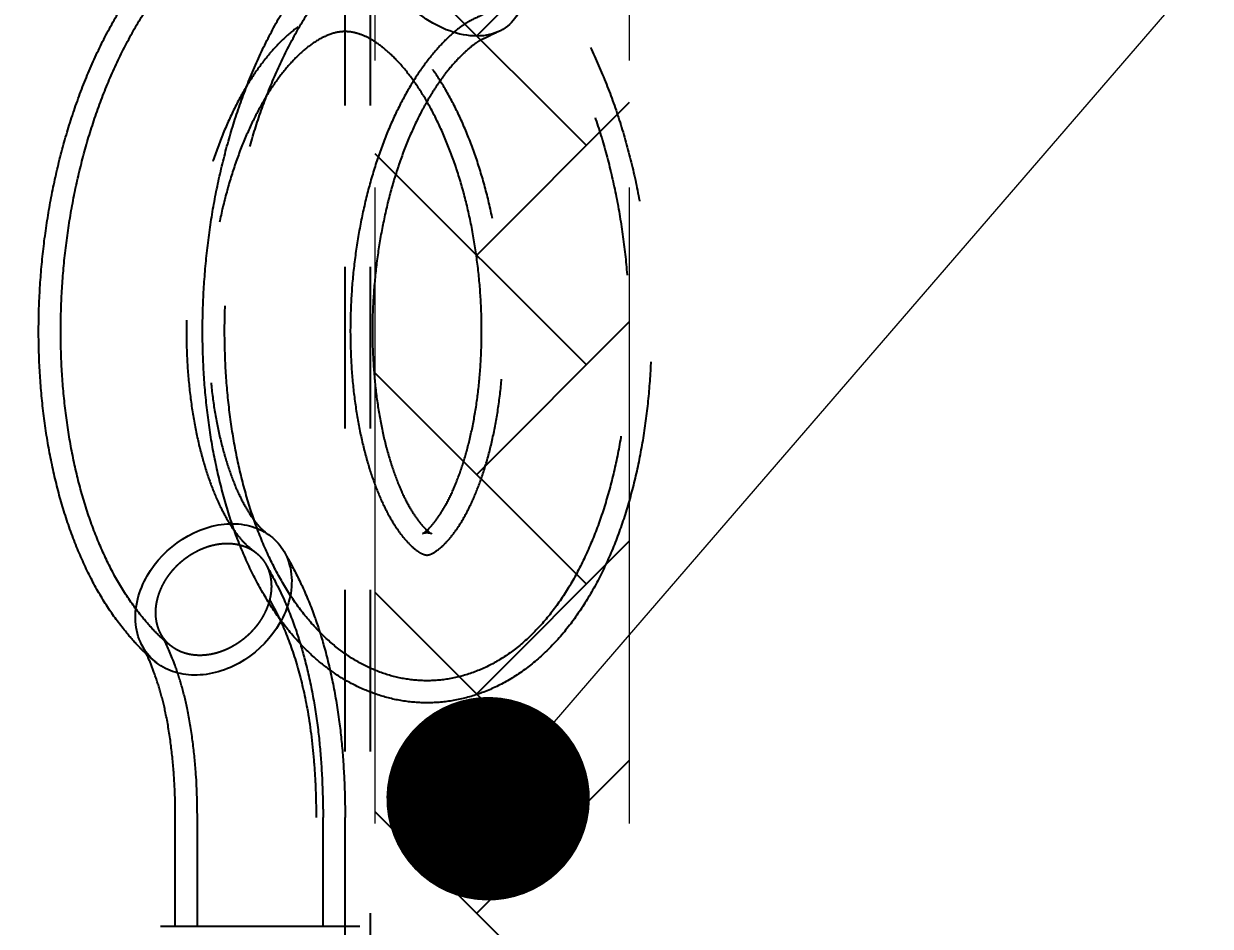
# Model space of a CAD drawing. Header units: millimetres. Extents: x -46397 to 283259, y -8690 to 23983.
# Drawn here: x -20294.7 to -20061.3, y 4754.2 to 4931.6 of the extents above; entities that cross this region are included whole.
import ezdxf
from ezdxf import colors
from ezdxf.entities.mleader import LeaderData, LeaderLine
from ezdxf.enums import TextEntityAlignment as Align
from ezdxf.math import Vec2, Vec3

# ---------------------------------------------------------------- set-up
doc = ezdxf.new("R2010")
doc.units = ezdxf.units.MM
doc.linetypes.add('CENTER', pattern=[2, 1.25, -0.25, 0.25, -0.25])
doc.linetypes.add('PHANTOM', pattern=[63.5, 31.75, -6.35, 6.35, -6.35, 6.35, -6.35])
doc.layers.add('DUONGTAM', color=1, linetype='CENTER', lineweight=0)
doc.styles.add('GHI CHÚ 2', font='arial.ttf', dxfattribs={"width": 0.8, "height": 1})
doc.styles.add('Tahoma', font='tahoma.ttf')
doc.styles.add('Text_nameplate', font='arial.ttf', dxfattribs={"width": 0.9, "height": 2.5})

# ---------------------------------------------------------------- blocks, each defined once
blk = doc.blocks.new('BO-1')
at = {"color": 251, "linetype": 'PHANTOM', "ltscale": 5, "extrusion": (6.89019e-16, 1, 0)}
for p, q in [((600, 3233.61), (600, 1733.61)), ((605, 3233.61), (605, 1733.61)), ((566.66, 2913.51), (566.66, 2934.86)), ((571, 2913.51), (571, 2934.86)), ((595.72, 2913.51), (595.72, 2934.86)), ((600.06, 2913.51), (600.06, 2934.86)), ((563.76, 2913.51), (602.96, 2913.51))]:
    blk.add_line(p, q, dxfattribs=at)
at = {"color": 251, "linetype": 'PHANTOM', "ltscale": 5, "extrusion": (0, 0, -1)}
for centre, major_axis, ratio, start_param, end_param in [((620.5, 3103.16), (-12.13, 12.16), 0.678274, -4.076649, -1.118468), ((574.19, 2977.75), (-12.67, -11.08), 0.783692, 0.846775, 3.298495), ((574.19, 2977.75), (-12.67, -11.08), 0.783692, 3.298495, 3.988368), ((574.19, 2977.75), (-12.67, -11.08), 0.783692, 0.156902, 0.846775), ((574.19, 2977.75), (-12.67, -11.08), 0.783692, -2.294817, 0.156902), ((583.36, 2934.86), (-12.36, 0), 0, -0.00034, -0.000042)]:
    blk.add_ellipse(centre, major_axis=major_axis, ratio=ratio, start_param=start_param, end_param=end_param, dxfattribs=at)
at = {"color": 251, "linetype": 'PHANTOM', "ltscale": 5}
for points, knots in [([(561.07, 2966.92), (560.49, 2967.46), (559.96, 2968), (558.52, 2969.5), (557.67, 2970.48), (555.61, 2972.99), (554.44, 2974.59), (552.18, 2978.05), (551.1, 2979.93), (549.08, 2983.87), (548.14, 2985.95), (546.35, 2990.37), (545.52, 2992.72), (544.04, 2997.49), (543.4, 2999.9), (542.27, 3004.83), (541.78, 3007.36), (540.96, 3012.51), (540.63, 3015.13), (540.13, 3020.43), (539.96, 3023.11), (539.78, 3028.49), (539.77, 3031.2), (539.9, 3036.63), (540.05, 3039.36), (540.5, 3044.8), (540.8, 3047.52), (541.57, 3052.93), (542.03, 3055.61), (543.11, 3060.93), (543.73, 3063.57), (545.12, 3068.77), (545.9, 3071.33), (547.6, 3076.35), (548.54, 3078.81), (550.56, 3083.62), (551.65, 3085.97), (553.98, 3090.51), (555.22, 3092.71), (557.86, 3096.94), (559.26, 3098.97), (562.2, 3102.83), (563.74, 3104.66), (566.96, 3108.1), (568.65, 3109.71), (572.12, 3112.65), (573.91, 3114), (577.59, 3116.41), (579.47, 3117.48), (583.28, 3119.31), (585.22, 3120.09), (589.11, 3121.34), (591.07, 3121.82), (594.99, 3122.49), (596.95, 3122.68), (600.86, 3122.79), (602.8, 3122.71), (606.65, 3122.27), (608.57, 3121.91), (612.35, 3120.94), (614.21, 3120.32), (617.89, 3118.83), (619.71, 3117.95), (623.27, 3115.94), (625.02, 3114.81), (628.44, 3112.29), (630.11, 3110.89), (633.37, 3107.86), (634.95, 3106.22), (638, 3102.71), (639.48, 3100.83), (642.29, 3096.86), (643.63, 3094.77), (646.17, 3090.42), (647.37, 3088.15), (649.61, 3083.48), (650.65, 3081.06), (652.58, 3076.12), (653.46, 3073.59), (655.07, 3068.44), (655.8, 3065.82), (657.08, 3060.52), (657.64, 3057.84), (658.61, 3052.45), (659.01, 3049.73), (659.65, 3044.29), (659.89, 3041.56), (660.22, 3036.12), (660.3, 3033.4), (660.31, 3028), (660.24, 3025.31), (659.93, 3020), (659.7, 3017.37), (659.09, 3012.19), (658.7, 3009.63), (657.78, 3004.62), (657.24, 3002.16), (656.01, 2997.36), (655.32, 2995.01), (653.77, 2990.46), (652.92, 2988.24), (651.05, 2983.97), (650.04, 2981.91), (647.84, 2977.96), (646.65, 2976.07), (644.12, 2972.52), (642.77, 2970.85), (639.92, 2967.78), (638.42, 2966.37), (635.31, 2963.86), (633.7, 2962.75), (630.42, 2960.86), (628.75, 2960.07), (625.38, 2958.81), (623.68, 2958.32), (620.29, 2957.67), (618.6, 2957.48), (615.24, 2957.4), (613.57, 2957.5), (610.27, 2957.96), (608.65, 2958.33), (605.47, 2959.31), (603.92, 2959.93), (600.87, 2961.41), (599.38, 2962.28), (597.67, 2963.45), (597.38, 2963.65), (597.09, 2963.86)], [3.026554, 3.026554, 3.026554, 3.026554, 5.97004, 5.97004, 11.208817, 11.208817, 18.99006, 18.99006, 27.095762, 27.095762, 35.423639, 35.423639, 44.167004, 44.167004, 52.55857, 52.55857, 60.911414, 60.911414, 69.257617, 69.257617, 77.523115, 77.523115, 85.737747, 85.737747, 93.933678, 93.933678, 102.130295, 102.130295, 110.323079, 110.323079, 118.544776, 118.544776, 126.789489, 126.789489, 135.080396, 135.080396, 143.418763, 143.418763, 151.798022, 151.798022, 160.224174, 160.224174, 168.634067, 168.634067, 177.006402, 177.006402, 185.244277, 185.244277, 193.297273, 193.297273, 201.134412, 201.134412, 208.755547, 208.755547, 216.226218, 216.226218, 223.595004, 223.595004, 230.959349, 230.959349, 238.372905, 238.372905, 245.924584, 245.924584, 253.646434, 253.646434, 261.587648, 261.587648, 269.719263, 269.719263, 278.020936, 278.020936, 286.410962, 286.410962, 294.832076, 294.832076, 303.244979, 303.244979, 311.605733, 311.605733, 319.931288, 319.931288, 328.200027, 328.200027, 336.436437, 336.436437, 344.642871, 344.642871, 352.833217, 352.833217, 361.026592, 361.026592, 369.226652, 369.226652, 377.46473, 377.46473, 385.736438, 385.736438, 394.078976, 394.078976, 402.489273, 402.489273, 410.969922, 410.969922, 419.501092, 419.501092, 427.95683, 427.95683, 436.209831, 436.209831, 444.083246, 444.083246, 451.520359, 451.520359, 458.592326, 458.592326, 465.393375, 465.393375, 472.071283, 472.071283, 478.729111, 478.729111, 485.475233, 485.475233, 492.430625, 492.430625, 493.870853, 493.870853, 493.870853, 493.870853]), ([(565.94, 2968.5), (565.9, 2968.54), (565.85, 2968.57), (565.78, 2968.63), (565.74, 2968.66), (565.7, 2968.69), (565.7, 2968.69), (565.69, 2968.7), (565.69, 2968.7), (565.61, 2968.76), (565.46, 2968.88), (565.02, 2969.23), (564.72, 2969.49), (563.78, 2970.32), (563.19, 2970.9), (561.75, 2972.4), (560.93, 2973.34), (558.93, 2975.81), (557.78, 2977.4), (555.61, 2980.8), (554.59, 2982.6), (552.7, 2986.41), (551.81, 2988.41), (550.14, 2992.66), (549.36, 2994.92), (547.99, 2999.51), (547.39, 3001.84), (546.34, 3006.61), (545.89, 3009.06), (545.14, 3014.05), (544.84, 3016.6), (544.39, 3021.75), (544.25, 3024.36), (544.11, 3029.6), (544.12, 3032.24), (544.29, 3037.54), (544.46, 3040.19), (544.94, 3045.5), (545.26, 3048.15), (546.05, 3053.4), (546.52, 3056.02), (547.62, 3061.18), (548.25, 3063.74), (549.65, 3068.76), (550.43, 3071.23), (552.13, 3076.07), (553.06, 3078.43), (555.06, 3083.03), (556.14, 3085.27), (558.44, 3089.58), (559.65, 3091.66), (562.23, 3095.65), (563.6, 3097.55), (566.45, 3101.15), (567.95, 3102.85), (571.08, 3106.03), (572.71, 3107.51), (576.07, 3110.2), (577.8, 3111.41), (581.31, 3113.53), (583.09, 3114.45), (586.7, 3116), (588.55, 3116.64), (592.26, 3117.63), (594.13, 3117.98), (597.84, 3118.39), (599.69, 3118.45), (603.34, 3118.31), (605.16, 3118.1), (608.77, 3117.42), (610.56, 3116.94), (614.1, 3115.73), (615.84, 3114.99), (619.27, 3113.27), (620.95, 3112.27), (624.26, 3110.02), (625.88, 3108.77), (629.03, 3106.02), (630.57, 3104.52), (633.54, 3101.27), (634.98, 3099.53), (637.74, 3095.82), (639.07, 3093.85), (641.57, 3089.74), (642.76, 3087.59), (644.98, 3083.14), (646.02, 3080.85), (647.94, 3076.14), (648.82, 3073.71), (650.44, 3068.78), (651.18, 3066.25), (652.48, 3061.14), (653.06, 3058.55), (654.06, 3053.32), (654.48, 3050.68), (655.17, 3045.39), (655.43, 3042.73), (655.81, 3037.43), (655.92, 3034.77), (655.98, 3029.5), (655.94, 3026.88), (655.7, 3021.69), (655.5, 3019.12), (654.96, 3014.07), (654.61, 3011.57), (653.77, 3006.69), (653.27, 3004.3), (652.13, 2999.64), (651.49, 2997.36), (650.06, 2992.96), (649.27, 2990.82), (647.54, 2986.72), (646.6, 2984.75), (644.58, 2980.98), (643.49, 2979.19), (641.17, 2975.81), (639.92, 2974.23), (637.28, 2971.29), (635.88, 2969.93), (632.98, 2967.54), (631.48, 2966.49), (628.44, 2964.73), (626.89, 2963.99), (623.75, 2962.85), (622.15, 2962.42), (619, 2961.88), (617.44, 2961.76), (614.35, 2961.79), (612.8, 2961.95), (609.77, 2962.52), (608.28, 2962.94), (605.38, 2964.02), (603.98, 2964.68), (601.22, 2966.25), (599.86, 2967.17), (597.21, 2969.25), (595.92, 2970.43), (593.42, 2973.04), (592.21, 2974.47), (589.88, 2977.6), (588.77, 2979.3), (586.67, 2982.91), (585.69, 2984.83), (583.86, 2988.85), (583.01, 2990.96), (581.47, 2995.33), (580.77, 2997.6), (579.53, 3002.25), (578.99, 3004.64), (578.05, 3009.52), (577.66, 3012.02), (577.03, 3017.08), (576.79, 3019.65), (576.46, 3024.84), (576.38, 3027.46), (576.36, 3032.73), (576.43, 3035.39), (576.73, 3040.69), (576.95, 3043.35), (577.56, 3048.64), (577.94, 3051.28), (578.85, 3056.51), (579.38, 3059.11), (580.6, 3064.23), (581.29, 3066.76), (582.81, 3071.72), (583.65, 3074.15), (585.47, 3078.91), (586.47, 3081.24), (588.59, 3085.74), (589.72, 3087.92), (592.11, 3092.09), (593.38, 3094.09), (596.07, 3097.95), (597.51, 3099.81), (600.5, 3103.28), (602.05, 3104.89), (605.18, 3107.82), (606.76, 3109.18), (609.19, 3110.98), (609.92, 3111.49), (611.11, 3112.23), (611.53, 3112.48), (612.07, 3112.77), (612.18, 3112.82), (612.33, 3112.9), (612.37, 3112.92), (612.42, 3112.94), (612.43, 3112.95), (612.53, 3113), (612.63, 3113.05), (612.85, 3113.16), (612.97, 3113.22), (613.09, 3113.28)], [0, 0, 0, 0, 0.3125, 0.3125, 0.546875, 0.546875, 0.59082, 0.59082, 0.606445, 0.606445, 1.106748, 1.106748, 2.609464, 2.609464, 5.941601, 5.941601, 11.185068, 11.185068, 19.17031, 19.17031, 27.118076, 27.118076, 35.241565, 35.241565, 43.66121, 43.66121, 51.777041, 51.777041, 59.869912, 59.869912, 67.972822, 67.972822, 76.005604, 76.005604, 84.004859, 84.004859, 91.9897, 91.9897, 99.979145, 99.979145, 107.964387, 107.964387, 115.973595, 115.973595, 124.004071, 124.004071, 132.06294, 132.06294, 140.164145, 140.164145, 148.284465, 148.284465, 156.443519, 156.443519, 164.593584, 164.593584, 172.762203, 172.762203, 180.780032, 180.780032, 188.585824, 188.585824, 196.220952, 196.220952, 203.701257, 203.701257, 211.029441, 211.029441, 218.2958, 218.2958, 225.583262, 225.583262, 232.976585, 232.976585, 240.539589, 240.539589, 248.257227, 248.257227, 256.130571, 256.130571, 264.19588, 264.19588, 272.367327, 272.367327, 280.564143, 280.564143, 288.703592, 288.703592, 296.813726, 296.813726, 304.899353, 304.899353, 312.94111, 312.94111, 320.965152, 320.965152, 328.959259, 328.959259, 336.945676, 336.945676, 344.928298, 344.928298, 352.915728, 352.915728, 360.930186, 360.930186, 368.965985, 368.965985, 377.057801, 377.057801, 385.188918, 385.188918, 393.379726, 393.379726, 401.615623, 401.615623, 409.836992, 409.836992, 418.008976, 418.008976, 425.82024, 425.82024, 433.21826, 433.21826, 440.276279, 440.276279, 447.036217, 447.036217, 453.688622, 453.688622, 460.296234, 460.296234, 467.054018, 467.054018, 474.069371, 474.069371, 481.437689, 481.437689, 489.174412, 489.174412, 497.276163, 497.276163, 505.461803, 505.461803, 513.706347, 513.706347, 521.917082, 521.917082, 530.071722, 530.071722, 538.184754, 538.184754, 546.235363, 546.235363, 554.262922, 554.262922, 562.259985, 562.259985, 570.24622, 570.24622, 578.240805, 578.240805, 586.240602, 586.240602, 594.262102, 594.262102, 602.305203, 602.305203, 610.414519, 610.414519, 618.514497, 618.514497, 626.590192, 626.590192, 634.856782, 634.856782, 643.021382, 643.021382, 650.930149, 650.930149, 654.197519, 654.197519, 655.838965, 655.838965, 656.240971, 656.240971, 656.386726, 656.386726, 656.418571, 656.418571, 656.918571, 656.918571, 657.542595, 657.542595, 657.542595, 657.542595]), ([(597.09, 2963.86), (595.93, 2964.7), (594.81, 2965.61), (592.34, 2967.85), (591.01, 2969.22), (588.44, 2972.22), (587.21, 2973.85), (584.86, 2977.36), (583.74, 2979.24), (581.63, 2983.22), (580.65, 2985.33), (578.84, 2989.7), (578.01, 2991.98), (576.52, 2996.67), (575.85, 2999.09), (574.68, 3004.03), (574.17, 3006.56), (573.32, 3011.69), (572.97, 3014.3), (572.44, 3019.57), (572.25, 3022.24), (572.03, 3027.62), (572, 3030.33), (572.1, 3035.76), (572.23, 3038.49), (572.65, 3043.93), (572.93, 3046.66), (573.66, 3052.07), (574.11, 3054.77), (575.16, 3060.11), (575.76, 3062.75), (577.12, 3067.96), (577.88, 3070.54), (579.55, 3075.58), (580.47, 3078.06), (582.45, 3082.91), (583.53, 3085.28), (585.83, 3089.86), (587.05, 3092.07), (589.64, 3096.31), (591.01, 3098.35), (593.94, 3102.3), (595.5, 3104.2), (598.69, 3107.67), (600.3, 3109.24), (603.63, 3112.21), (605.36, 3113.63), (608.28, 3115.61), (609.7, 3116.44), (610.49, 3116.83)], [493.870853, 493.870853, 493.870853, 493.870853, 499.675485, 499.675485, 507.305979, 507.305979, 515.316269, 515.316269, 523.64018, 523.64018, 532.131259, 532.131259, 540.639518, 540.639518, 549.122595, 549.122595, 557.511014, 557.511014, 565.840362, 565.840362, 574.10778, 574.10778, 582.330704, 582.330704, 590.540925, 590.540925, 598.73121, 598.73121, 606.938364, 606.938364, 615.156645, 615.156645, 623.402359, 623.402359, 631.698527, 631.698527, 640.062118, 640.062118, 648.415898, 648.415898, 656.786385, 656.786385, 665.353198, 665.353198, 673.545079, 673.545079, 681.794757, 681.794757, 685.859203, 685.859203, 685.859203, 685.859203]), ([(627.86, 3093.03), (626.72, 3092.47), (625.68, 3092), (624.37, 3091.32), (623.92, 3091.06), (622.85, 3090.34), (622.22, 3089.86), (620.85, 3088.69), (620.09, 3087.98), (618.42, 3086.26), (617.5, 3085.22), (615.62, 3082.83), (614.67, 3081.48), (612.84, 3078.61), (611.97, 3077.1), (610.28, 3073.86), (609.46, 3072.13), (607.93, 3068.53), (607.21, 3066.64), (605.88, 3062.75), (605.27, 3060.74), (604.17, 3056.61), (603.67, 3054.48), (602.8, 3050.16), (602.43, 3047.96), (601.82, 3043.54), (601.58, 3041.3), (601.24, 3036.83), (601.14, 3034.6), (601.06, 3030.16), (601.09, 3027.95), (601.28, 3023.62), (601.44, 3021.49), (601.87, 3017.34), (602.16, 3015.32), (602.83, 3011.41), (603.22, 3009.53), (604.1, 3005.95), (604.58, 3004.24), (605.63, 3001.05), (606.19, 2999.55), (607.36, 2996.79), (607.97, 2995.53), (609.21, 2993.26), (609.83, 2992.25), (611.05, 2990.5), (611.66, 2989.75), (612.77, 2988.53), (613.28, 2988.06), (614.18, 2987.32), (614.57, 2987.07), (615.27, 2986.69), (615.55, 2986.59), (615.89, 2986.49), (615.98, 2986.48), (616.28, 2986.47), (616.44, 2986.48), (617.14, 2986.73), (617.82, 2987.07), (619.15, 2988.16), (619.71, 2988.69), (620.88, 2990.01), (621.48, 2990.78), (622.68, 2992.55), (623.28, 2993.54), (624.47, 2995.77), (625.06, 2997.01), (626.2, 2999.71), (626.74, 3001.18), (627.76, 3004.31), (628.24, 3005.98), (629.1, 3009.49), (629.49, 3011.34), (630.15, 3015.18), (630.43, 3017.18), (630.88, 3021.27), (631.04, 3023.38), (631.23, 3027.68), (631.27, 3029.87), (631.2, 3034.29), (631.11, 3036.52), (630.77, 3040.99), (630.54, 3043.23), (629.94, 3047.67), (629.57, 3049.88), (628.71, 3054.22), (628.21, 3056.37), (627.1, 3060.54), (626.48, 3062.58), (625.14, 3066.52), (624.41, 3068.42), (622.87, 3072.06), (622.05, 3073.8), (620.34, 3077.07), (619.44, 3078.61), (617.6, 3081.48), (616.66, 3082.8), (614.76, 3085.19), (613.8, 3086.27), (611.89, 3088.19), (610.94, 3089.04), (609.04, 3090.52), (608.09, 3091.15), (606.2, 3092.21), (605.27, 3092.62), (603.52, 3093.24), (602.69, 3093.44), (600.9, 3093.7), (599.91, 3093.73), (597.93, 3093.56), (596.9, 3093.34), (594.76, 3092.61), (593.65, 3092.1), (591.53, 3090.84), (590.52, 3090.13), (588.5, 3088.47), (587.49, 3087.52), (585.52, 3085.41), (584.56, 3084.25), (582.68, 3081.75), (581.77, 3080.39), (579.99, 3077.48), (579.12, 3075.91), (577.47, 3072.59), (576.69, 3070.84), (575.21, 3067.19), (574.51, 3065.28), (573.23, 3061.34), (572.64, 3059.3), (571.59, 3055.13), (571.12, 3052.99), (570.32, 3048.66), (569.97, 3046.45), (569.42, 3042.02), (569.22, 3039.78), (568.93, 3035.32), (568.86, 3033.09), (568.84, 3028.68), (568.9, 3026.49), (569.14, 3022.19), (569.33, 3020.08), (569.82, 3015.98), (570.13, 3013.98), (570.85, 3010.15), (571.26, 3008.31), (572.18, 3004.82), (572.68, 3003.16), (573.77, 3000.02), (574.35, 2998.55), (575.54, 2995.91), (576.14, 2994.74), (577.38, 2992.6), (578.01, 2991.62), (579.25, 2989.93), (579.82, 2989.27), (580.7, 2988.39), (581.1, 2988.05), (581.91, 2987.41), (582.17, 2987.21), (582.45, 2986.99)], [0, 0, 0, 0, 5.433036, 5.433036, 9.362363, 9.362363, 13.759776, 13.759776, 18.746189, 18.746189, 24.879433, 24.879433, 31.455201, 31.455201, 37.866504, 37.866504, 44.435571, 44.435571, 51.012815, 51.012815, 57.617158, 57.617158, 64.284361, 64.284361, 70.984232, 70.984232, 77.706748, 77.706748, 84.445227, 84.445227, 91.19362, 91.19362, 97.931361, 97.931361, 104.644967, 104.644967, 111.334995, 111.334995, 117.965025, 117.965025, 124.532651, 124.532651, 131.023961, 131.023961, 137.411945, 137.411945, 143.732873, 143.732873, 149.896236, 149.896236, 156.087946, 156.087946, 162.842417, 162.842417, 169.88283, 169.88283, 179.912942, 179.912942, 191.050645, 191.050645, 197.70528, 197.70528, 203.997855, 203.997855, 210.14464, 210.14464, 216.451716, 216.451716, 222.865099, 222.865099, 229.354593, 229.354593, 235.927623, 235.927623, 242.555234, 242.555234, 249.230815, 249.230815, 255.941907, 255.941907, 262.667786, 262.667786, 269.401398, 269.401398, 276.131894, 276.131894, 282.843029, 282.843029, 289.530202, 289.530202, 296.183472, 296.183472, 302.788643, 302.788643, 309.351629, 309.351629, 315.860875, 315.860875, 322.252038, 322.252038, 328.667362, 328.667362, 335.206701, 335.206701, 342.063949, 342.063949, 348.905995, 348.905995, 356.918359, 356.918359, 365.603148, 365.603148, 373.613045, 373.613045, 380.588608, 380.588608, 387.338051, 387.338051, 393.788438, 393.788438, 400.160041, 400.160041, 406.64637, 406.64637, 413.162426, 413.162426, 419.730014, 419.730014, 426.348189, 426.348189, 433.001796, 433.001796, 439.694672, 439.694672, 446.412566, 446.412566, 453.144287, 453.144287, 459.879935, 459.879935, 466.608748, 466.608748, 473.323193, 473.323193, 479.977001, 479.977001, 486.593106, 486.593106, 493.231287, 493.231287, 499.592064, 499.592064, 505.990288, 505.990288, 512.446035, 512.446035, 517.634431, 517.634431, 519.779137, 519.779137, 519.779137, 519.779137]), ([(615.27, 2990.68), (615.27, 2990.68), (615.3, 2990.69), (615.5, 2990.8), (615.78, 2990.99), (616.49, 2991.63), (616.89, 2992.04), (617.78, 2993.11), (618.26, 2993.75), (619.26, 2995.29), (619.78, 2996.18), (620.82, 2998.19), (621.34, 2999.32), (622.35, 3001.81), (622.84, 3003.18), (623.76, 3006.1), (624.2, 3007.68), (624.98, 3011), (625.34, 3012.76), (625.95, 3016.43), (626.21, 3018.35), (626.6, 3022.29), (626.75, 3024.32), (626.91, 3028.47), (626.93, 3030.59), (626.84, 3034.86), (626.73, 3037.02), (626.38, 3041.33), (626.13, 3043.5), (625.52, 3047.78), (625.15, 3049.91), (624.29, 3054.08), (623.8, 3056.14), (622.7, 3060.12), (622.09, 3062.06), (620.78, 3065.78), (620.08, 3067.57), (618.59, 3070.96), (617.81, 3072.57), (616.19, 3075.57), (615.36, 3076.97), (613.66, 3079.53), (612.8, 3080.7), (611.09, 3082.79), (610.24, 3083.72), (608.58, 3085.34), (607.76, 3086.03), (606.2, 3087.19), (605.46, 3087.66), (604.05, 3088.41), (603.39, 3088.69), (602.11, 3089.11), (601.51, 3089.24), (600.24, 3089.38), (599.59, 3089.37), (598.07, 3089.15), (597.16, 3088.9), (595.29, 3088.04), (594.36, 3087.51), (592.56, 3086.21), (591.69, 3085.49), (589.96, 3083.83), (589.1, 3082.9), (587.39, 3080.83), (586.54, 3079.68), (584.87, 3077.18), (584.05, 3075.82), (582.46, 3072.92), (581.7, 3071.36), (580.23, 3068.08), (579.53, 3066.35), (578.23, 3062.73), (577.62, 3060.85), (576.52, 3056.97), (576.01, 3054.96), (575.13, 3050.86), (574.74, 3048.76), (574.09, 3044.53), (573.83, 3042.38), (573.44, 3038.08), (573.31, 3035.91), (573.18, 3031.62), (573.17, 3029.49), (573.3, 3025.29), (573.42, 3023.22), (573.79, 3019.19), (574.03, 3017.22), (574.63, 3013.43), (574.98, 3011.61), (575.77, 3008.17), (576.21, 3006.53), (577.16, 3003.45), (577.67, 3001.99), (578.73, 2999.37), (579.26, 2998.2), (580.32, 2996.15), (580.85, 2995.25), (581.92, 2993.6), (582.49, 2992.85), (583.23, 2992), (583.42, 2991.81), (583.97, 2991.32), (584.36, 2991), (585.03, 2990.48), (585.18, 2990.37), (585.34, 2990.25)], [177.162851, 177.162851, 177.162851, 177.162851, 180.551161, 180.551161, 187.597418, 187.597418, 193.560202, 193.560202, 199.35717, 199.35717, 205.198132, 205.198132, 211.131134, 211.131134, 217.208202, 217.208202, 223.385026, 223.385026, 229.679802, 229.679802, 236.052478, 236.052478, 242.486208, 242.486208, 248.967869, 248.967869, 255.467137, 255.467137, 261.973692, 261.973692, 268.474586, 268.474586, 274.946026, 274.946026, 281.376623, 281.376623, 287.761021, 287.761021, 294.070228, 294.070228, 300.309671, 300.309671, 306.477256, 306.477256, 312.569146, 312.569146, 318.666535, 318.666535, 324.821844, 324.821844, 331.224419, 331.224419, 338.294452, 338.294452, 346.782205, 346.782205, 356.728344, 356.728344, 364.592563, 364.592563, 371.122548, 371.122548, 377.280162, 377.280162, 383.373821, 383.373821, 389.473885, 389.473885, 395.627906, 395.627906, 401.868912, 401.868912, 408.166719, 408.166719, 414.539576, 414.539576, 420.969383, 420.969383, 427.435593, 427.435593, 433.935438, 433.935438, 440.445067, 440.445067, 446.946049, 446.946049, 453.442092, 453.442092, 459.884045, 459.884045, 466.236115, 466.236115, 472.615891, 472.615891, 478.790387, 478.790387, 484.697076, 484.697076, 491.078882, 491.078882, 496.053872, 496.053872, 500.452392, 500.452392, 501.651267, 501.651267, 501.651267, 501.651267]), ([(630.51, 3089.49), (630.51, 3089.49), (630.5, 3089.49), (630.5, 3089.49), (630.5, 3089.49), (630.49, 3089.48), (630.49, 3089.48), (630.46, 3089.47), (630.45, 3089.46), (630.38, 3089.43), (630.33, 3089.4), (630.13, 3089.3), (629.98, 3089.23), (629.38, 3088.94), (628.94, 3088.73), (627.73, 3088.15), (627.1, 3087.86), (626.37, 3087.46), (626.13, 3087.31), (625.43, 3086.84), (624.92, 3086.45), (623.84, 3085.53), (623.26, 3084.99), (621.88, 3083.61), (621.08, 3082.72), (619.4, 3080.64), (618.51, 3079.41), (617.14, 3077.29), (616.64, 3076.47), (616.14, 3075.61)], [0, 0, 0, 0, 0.002852, 0.002852, 0.011408, 0.011408, 0.037076, 0.037076, 0.114081, 0.114081, 0.345096, 0.345096, 1.038161, 1.038161, 3.119145, 3.119145, 7.29856, 7.29856, 10.370978, 10.370978, 14.455866, 14.455866, 18.650583, 18.650583, 24.334671, 24.334671, 30.686748, 30.686748, 34.412915, 34.412915, 34.412915, 34.412915]), ([(616.14, 3075.61), (615.84, 3075.07), (615.53, 3074.53), (614.44, 3072.47), (613.67, 3070.88), (612.21, 3067.53), (611.52, 3065.76), (610.24, 3062.1), (609.64, 3060.19), (608.56, 3056.27), (608.07, 3054.24), (607.21, 3050.11), (606.84, 3048), (606.22, 3043.74), (605.98, 3041.59), (605.62, 3037.28), (605.5, 3035.11), (605.4, 3030.82), (605.42, 3028.69), (605.58, 3024.5), (605.72, 3022.44), (606.12, 3018.44), (606.37, 3016.49), (607, 3012.74), (607.36, 3010.93), (608.17, 3007.52), (608.63, 3005.9), (609.59, 3002.89), (610.1, 3001.49), (611.16, 2998.95), (611.7, 2997.79), (612.78, 2995.76), (613.31, 2994.88), (614.33, 2993.38), (614.81, 2992.76), (615.58, 2991.88), (615.89, 2991.57), (616.16, 2991.33)], [34.412915, 34.412915, 34.412915, 34.412915, 36.732709, 36.732709, 42.946744, 42.946744, 49.228296, 49.228296, 55.537398, 55.537398, 61.933446, 61.933446, 68.385926, 68.385926, 74.867867, 74.867867, 81.375375, 81.375375, 87.898963, 87.898963, 94.408919, 94.408919, 100.893313, 100.893313, 107.343811, 107.343811, 113.716826, 113.716826, 120.011167, 120.011167, 126.194429, 126.194429, 132.228822, 132.228822, 138.167231, 138.167231, 142.948814, 142.948814, 142.948814, 142.948814]), ([(616.16, 2991.33), (616.21, 2991.28), (616.27, 2991.23), (616.61, 2990.94), (616.82, 2990.8), (617, 2990.69), (617.04, 2990.67), (617.04, 2990.67), (617.02, 2990.68), (616.91, 2990.72), (616.71, 2990.77), (616.18, 2990.83), (615.8, 2990.81), (615.38, 2990.72), (615.27, 2990.68), (615.27, 2990.68)], [142.948814, 142.948814, 142.948814, 142.948814, 143.967268, 143.967268, 149.765273, 149.765273, 153.351213, 153.351213, 155.747906, 155.747906, 162.353634, 162.353634, 170.913947, 170.913947, 177.162851, 177.162851, 177.162851, 177.162851]), ([(588.05, 2987.14), (588.05, 2987.14), (588.06, 2987.14), (588.06, 2987.14), (588.06, 2987.14), (588.06, 2987.13), (588.07, 2987.12), (588.08, 2987.1), (588.09, 2987.08), (588.14, 2987), (588.17, 2986.95), (588.3, 2986.72), (588.39, 2986.55), (588.78, 2985.86), (589.07, 2985.34), (590.2, 2983.24), (591.02, 2981.61), (592.67, 2978.01), (593.48, 2976.01), (594.86, 2972.08), (595.46, 2970.15), (596.64, 2965.87), (597.2, 2963.49), (598.17, 2958.67), (598.58, 2956.21), (599.21, 2951.42), (599.44, 2949.09), (599.8, 2944.33), (599.92, 2941.89), (600.03, 2937.92), (600.06, 2936.39), (600.06, 2934.86)], [0, 0, 0, 0, 0.003114, 0.003114, 0.012454, 0.012454, 0.040477, 0.040477, 0.124543, 0.124543, 0.376744, 0.376744, 1.133346, 1.133346, 3.403218, 3.403218, 10.218867, 10.218867, 17.562376, 17.562376, 24.224991, 24.224991, 32.065861, 32.065861, 39.795558, 39.795558, 46.89849, 46.89849, 54.228999, 54.228999, 58.828937, 58.828937, 58.828937, 58.828937]), ([(584.46, 2984.68), (585.72, 2982.45), (586.92, 2980.17), (588.94, 2975.69), (589.75, 2973.59), (591.1, 2969.56), (591.67, 2967.64), (592.76, 2963.41), (593.28, 2961.09), (594.15, 2956.42), (594.5, 2954.07), (595.05, 2949.46), (595.24, 2947.21), (595.54, 2942.54), (595.64, 2940.1), (595.71, 2936.73), (595.72, 2935.79), (595.72, 2934.86)], [0, 0, 0, 0, 10.011709, 10.011709, 17.736546, 17.736546, 24.369665, 24.369665, 31.993332, 31.993332, 39.345043, 39.345043, 46.176513, 46.176513, 53.494423, 53.494423, 56.303617, 56.303617, 56.303617, 56.303617]), ([(585.53, 2979.72), (585.53, 2979.67), (585.52, 2979.61), (585.52, 2979.56), (585.51, 2979.5), (585.51, 2979.45), (585.5, 2979.39)], [0.957179035, 0.957179035, 0.957179035, 0.957179035, 0.960773513, 0.960773513, 0.960773513, 0.964367991, 0.964367991, 0.964367991, 0.964367991]), ([(562.87, 2976.15), (562.88, 2976.27), (562.9, 2976.39), (562.91, 2976.51), (562.93, 2976.62), (562.94, 2976.74), (562.96, 2976.85)], [0.46439033, 0.46439033, 0.46439033, 0.46439033, 0.47157716, 0.47157716, 0.47157716, 0.478764, 0.478764, 0.478764, 0.478764]), ([(584.04, 2974.7), (583.99, 2974.59), (583.93, 2974.49), (583.87, 2974.38), (583.81, 2974.28), (583.75, 2974.17), (583.68, 2974.07)], [0.0606809, 0.0606809, 0.0606809, 0.0606809, 0.06647372, 0.06647372, 0.06647372, 0.07226653, 0.07226653, 0.07226653, 0.07226653]), ([(586.82, 2974.63), (587.08, 2974.1), (587.33, 2973.56), (587.58, 2973.01), (587.83, 2972.45), (588.07, 2971.89), (588.31, 2971.31)], [0.09549552, 0.09549552, 0.09549552, 0.09549552, 0.14324327, 0.14324327, 0.14324327, 0.19099102, 0.19099102, 0.19099102, 0.19099102]), ([(571, 2934.86), (571, 2937.89), (570.92, 2940.95), (570.54, 2946), (570.33, 2948.04), (569.79, 2952.12), (569.46, 2954.17), (568.72, 2957.73), (568.34, 2959.28), (567.51, 2962.13), (567.08, 2963.45), (565.91, 2966.72), (565.18, 2968.48), (564.32, 2970.1), (564.16, 2970.4), (563.93, 2970.8)], [0, 0, 0, 0, 9.110711, 9.110711, 15.402946, 15.402946, 21.951542, 21.951542, 27.472504, 27.472504, 32.653533, 32.653533, 40.458749, 40.458749, 42.401139, 42.401139, 42.401139, 42.401139]), ([(566.66, 2934.86), (566.66, 2937.84), (566.58, 2940.84), (566.2, 2945.75), (566, 2947.71), (565.47, 2951.63), (565.15, 2953.6), (564.44, 2956.94), (564.09, 2958.36), (563.32, 2960.97), (562.91, 2962.21), (562.1, 2964.47), (561.7, 2965.51), (561.07, 2966.94), (560.82, 2967.46), (560.46, 2968.11), (560.42, 2968.18), (560.32, 2968.36)], [0, 0, 0, 0, 8.939421, 8.939421, 15.004703, 15.004703, 21.344128, 21.344128, 26.513123, 26.513123, 31.472718, 31.472718, 35.669775, 35.669775, 39.252562, 39.252562, 40.147574, 40.147574, 40.147574, 40.147574]), ([(563.03, 2965.26), (562.39, 2965.75), (561.82, 2966.24), (561.21, 2966.79), (561.14, 2966.86), (561.07, 2966.92)], [0, 0, 0, 0, 2.668641, 2.668641, 3.026554, 3.026554, 3.026554, 3.026554]), ([(593.91, 2946.13), (594.07, 2944.27), (594.18, 2942.4), (594.25, 2940.52), (594.32, 2938.64), (594.36, 2936.75), (594.36, 2934.86)], [0.7701185, 0.7701185, 0.7701185, 0.7701185, 0.8850593, 0.8850593, 0.8850593, 1, 1, 1, 1])]:
    blk.add_open_spline(points, degree=3, knots=knots, dxfattribs=at)
for points in [[(569.62, 2986.5), (569.63, 2986.51), (569.64, 2986.51), (569.65, 2986.52)], [(569.65, 2986.52), (569.67, 2986.53), (569.68, 2986.54), (569.69, 2986.55)], [(569.69, 2986.55), (569.88, 2986.67), (570.07, 2986.78), (570.26, 2986.89)], [(570.26, 2986.89), (570.47, 2987.01), (570.69, 2987.13), (570.9, 2987.24)], [(570.9, 2987.24), (571.12, 2987.35), (571.34, 2987.46), (571.56, 2987.56)], [(571.56, 2987.56), (571.78, 2987.66), (571.99, 2987.75), (572.21, 2987.83)], [(572.21, 2987.83), (572.29, 2987.87), (572.38, 2987.9), (572.46, 2987.93)], [(572.46, 2987.93), (572.47, 2987.94), (572.49, 2987.94), (572.5, 2987.94)], [(572.5, 2987.94), (572.62, 2987.99), (572.75, 2988.03), (572.87, 2988.08)], [(572.87, 2988.08), (573.09, 2988.15), (573.32, 2988.22), (573.54, 2988.29)], [(573.54, 2988.29), (573.76, 2988.35), (573.98, 2988.4), (574.21, 2988.45)], [(574.21, 2988.45), (574.43, 2988.5), (574.65, 2988.55), (574.87, 2988.59)], [(574.87, 2988.59), (575.09, 2988.62), (575.32, 2988.66), (575.54, 2988.68)], [(575.54, 2988.68), (575.77, 2988.71), (576, 2988.73), (576.23, 2988.74)], [(576.23, 2988.74), (576.46, 2988.76), (576.69, 2988.76), (576.92, 2988.76)], [(576.92, 2988.76), (576.93, 2988.76), (576.94, 2988.76), (576.95, 2988.76)], [(576.95, 2988.76), (577.17, 2988.76), (577.38, 2988.75), (577.59, 2988.74)], [(577.59, 2988.74), (577.8, 2988.72), (578.02, 2988.7), (578.23, 2988.68)], [(578.23, 2988.68), (578.25, 2988.67), (578.26, 2988.67), (578.28, 2988.67)], [(578.28, 2988.67), (578.49, 2988.64), (578.7, 2988.61), (578.9, 2988.56)], [(578.9, 2988.56), (578.92, 2988.56), (578.94, 2988.56), (578.95, 2988.55)], [(578.95, 2988.55), (579.16, 2988.51), (579.36, 2988.46), (579.56, 2988.41)], [(579.56, 2988.41), (579.57, 2988.41), (579.59, 2988.4), (579.6, 2988.4)], [(579.6, 2988.4), (579.8, 2988.34), (580, 2988.28), (580.19, 2988.21)], [(580.19, 2988.21), (580.2, 2988.21), (580.22, 2988.2), (580.24, 2988.19)], [(580.24, 2988.19), (580.43, 2988.13), (580.62, 2988.05), (580.8, 2987.97)], [(580.8, 2987.97), (580.81, 2987.96), (580.83, 2987.96), (580.84, 2987.95)], [(580.84, 2987.95), (580.87, 2987.94), (580.9, 2987.92), (580.93, 2987.91)], [(580.93, 2987.91), (580.95, 2987.9), (580.96, 2987.89), (580.98, 2987.89)], [(580.98, 2987.89), (581.11, 2987.82), (581.25, 2987.76), (581.37, 2987.69)], [(581.37, 2987.69), (581.39, 2987.68), (581.4, 2987.68), (581.41, 2987.67)], [(581.41, 2987.67), (581.58, 2987.58), (581.75, 2987.48), (581.91, 2987.37)], [(581.91, 2987.37), (581.92, 2987.36), (581.94, 2987.35), (581.96, 2987.34)], [(581.96, 2987.34), (582.12, 2987.23), (582.28, 2987.12), (582.43, 2987.01)], [(582.43, 2987.01), (582.44, 2987), (582.46, 2986.98), (582.47, 2986.97)], [(582.47, 2986.97), (582.61, 2986.86), (582.75, 2986.75), (582.87, 2986.64)], [(582.87, 2986.64), (582.88, 2986.63), (582.89, 2986.62), (582.9, 2986.61)], [(582.9, 2986.61), (582.92, 2986.6), (582.93, 2986.59), (582.94, 2986.58)], [(582.94, 2986.58), (583.09, 2986.45), (583.23, 2986.31), (583.36, 2986.17)], [(566.7, 2984.08), (566.85, 2984.25), (567.01, 2984.41), (567.18, 2984.57)], [(567.18, 2984.57), (567.21, 2984.6), (567.24, 2984.62), (567.26, 2984.65)], [(567.26, 2984.65), (567.43, 2984.81), (567.6, 2984.96), (567.78, 2985.12)], [(567.78, 2985.12), (567.81, 2985.15), (567.84, 2985.18), (567.88, 2985.2)], [(567.88, 2985.2), (568.06, 2985.36), (568.24, 2985.51), (568.44, 2985.66)], [(568.44, 2985.66), (568.48, 2985.69), (568.52, 2985.73), (568.57, 2985.76)], [(568.57, 2985.76), (568.57, 2985.77), (568.58, 2985.77), (568.58, 2985.78)], [(568.58, 2985.78), (568.73, 2985.89), (568.88, 2985.99), (569.03, 2986.1)], [(569.03, 2986.1), (569.22, 2986.24), (569.42, 2986.37), (569.62, 2986.5)], [(583.36, 2986.17), (583.37, 2986.16), (583.38, 2986.14), (583.4, 2986.13)], [(583.4, 2986.13), (583.52, 2986), (583.64, 2985.86), (583.76, 2985.71)], [(583.76, 2985.71), (583.76, 2985.71), (583.77, 2985.7), (583.78, 2985.69)], [(583.78, 2985.69), (583.78, 2985.69), (583.78, 2985.68), (583.79, 2985.67)], [(583.79, 2985.67), (583.79, 2985.67), (583.8, 2985.67), (583.8, 2985.66)], [(583.8, 2985.66), (583.93, 2985.5), (584.05, 2985.34), (584.16, 2985.17)], [(584.16, 2985.17), (584.25, 2985.03), (584.34, 2984.89), (584.42, 2984.75)], [(584.42, 2984.75), (584.44, 2984.71), (584.46, 2984.68), (584.48, 2984.64)], [(584.48, 2984.64), (584.56, 2984.49), (584.64, 2984.35), (584.71, 2984.2)], [(584.71, 2984.2), (584.73, 2984.17), (584.74, 2984.13), (584.76, 2984.09)], [(564.88, 2981.76), (564.94, 2981.85), (565, 2981.94), (565.06, 2982.03)], [(565.06, 2982.03), (565.12, 2982.12), (565.18, 2982.21), (565.24, 2982.3)], [(565.24, 2982.3), (565.25, 2982.31), (565.26, 2982.33), (565.27, 2982.34)], [(565.27, 2982.34), (565.39, 2982.52), (565.52, 2982.69), (565.66, 2982.87)], [(565.66, 2982.87), (565.67, 2982.89), (565.69, 2982.91), (565.7, 2982.92)], [(565.7, 2982.92), (565.72, 2982.95), (565.74, 2982.97), (565.76, 2983)], [(565.76, 2983), (565.88, 2983.15), (566, 2983.29), (566.12, 2983.44)], [(566.12, 2983.44), (566.14, 2983.46), (566.16, 2983.49), (566.18, 2983.51)], [(566.18, 2983.51), (566.33, 2983.68), (566.48, 2983.85), (566.63, 2984.01)], [(566.63, 2984.01), (566.65, 2984.04), (566.68, 2984.06), (566.7, 2984.08)], [(584.76, 2984.09), (584.83, 2983.95), (584.89, 2983.8), (584.95, 2983.65)], [(584.95, 2983.65), (584.96, 2983.61), (584.98, 2983.58), (584.99, 2983.55)], [(584.99, 2983.55), (585.04, 2983.42), (585.08, 2983.29), (585.12, 2983.16)], [(585.12, 2983.16), (585.13, 2983.15), (585.13, 2983.14), (585.13, 2983.13)], [(585.13, 2983.13), (585.15, 2983.07), (585.17, 2983), (585.19, 2982.93)], [(585.19, 2982.93), (585.2, 2982.91), (585.21, 2982.89), (585.21, 2982.87)], [(585.21, 2982.87), (585.25, 2982.75), (585.28, 2982.62), (585.31, 2982.5)], [(585.31, 2982.5), (585.32, 2982.44), (585.34, 2982.37), (585.35, 2982.31)], [(585.35, 2982.31), (585.36, 2982.27), (585.37, 2982.23), (585.37, 2982.19)], [(585.37, 2982.19), (585.39, 2982.08), (585.41, 2981.98), (585.43, 2981.87)], [(585.43, 2981.87), (585.44, 2981.81), (585.45, 2981.75), (585.46, 2981.69)], [(563.71, 2979.49), (563.76, 2979.6), (563.8, 2979.72), (563.85, 2979.83)], [(563.85, 2979.83), (563.9, 2979.94), (563.95, 2980.04), (564, 2980.15)], [(564, 2980.15), (564.01, 2980.18), (564.03, 2980.21), (564.04, 2980.24)], [(564.04, 2980.24), (564.08, 2980.32), (564.12, 2980.4), (564.16, 2980.48)], [(564.16, 2980.48), (564.21, 2980.59), (564.27, 2980.7), (564.33, 2980.81)], [(564.33, 2980.81), (564.38, 2980.91), (564.44, 2981.02), (564.5, 2981.12)], [(564.5, 2981.12), (564.56, 2981.23), (564.62, 2981.33), (564.69, 2981.44)], [(564.69, 2981.44), (564.75, 2981.55), (564.81, 2981.65), (564.88, 2981.76)], [(585.46, 2981.69), (585.47, 2981.59), (585.48, 2981.49), (585.5, 2981.38)], [(585.5, 2981.38), (585.51, 2981.28), (585.52, 2981.18), (585.52, 2981.07)], [(585.52, 2981.07), (585.53, 2981.05), (585.53, 2981.02), (585.53, 2981)], [(585.53, 2981), (585.54, 2980.89), (585.54, 2980.79), (585.54, 2980.68)], [(585.54, 2980.01), (585.54, 2979.91), (585.53, 2979.82), (585.53, 2979.72)], [(585.54, 2980.68), (585.55, 2980.58), (585.55, 2980.47), (585.55, 2980.37)], [(585.55, 2980.1), (585.54, 2980.07), (585.54, 2980.04), (585.54, 2980.01)], [(585.55, 2980.37), (585.55, 2980.36), (585.55, 2980.34), (585.55, 2980.33)], [(585.55, 2980.33), (585.55, 2980.27), (585.55, 2980.21), (585.55, 2980.15)], [(585.55, 2980.15), (585.55, 2980.13), (585.55, 2980.11), (585.55, 2980.1)], [(562.96, 2976.85), (562.98, 2976.97), (563, 2977.08), (563.02, 2977.19)], [(563.02, 2977.19), (563.04, 2977.3), (563.07, 2977.41), (563.09, 2977.51)], [(563.09, 2977.51), (563.1, 2977.56), (563.11, 2977.61), (563.12, 2977.65)], [(563.12, 2977.65), (563.14, 2977.71), (563.15, 2977.77), (563.16, 2977.82)], [(563.16, 2977.82), (563.19, 2977.93), (563.22, 2978.04), (563.25, 2978.16)], [(563.25, 2978.16), (563.28, 2978.27), (563.32, 2978.38), (563.35, 2978.49)], [(563.35, 2978.49), (563.39, 2978.6), (563.42, 2978.72), (563.46, 2978.83)], [(563.46, 2978.83), (563.5, 2978.94), (563.54, 2979.05), (563.58, 2979.16)], [(563.58, 2979.16), (563.62, 2979.27), (563.66, 2979.38), (563.71, 2979.49)], [(585.08, 2977.23), (585.07, 2977.2), (585.06, 2977.16), (585.05, 2977.13)], [(585.13, 2977.37), (585.11, 2977.33), (585.1, 2977.28), (585.08, 2977.23)], [(585.16, 2977.51), (585.15, 2977.47), (585.14, 2977.43), (585.13, 2977.37)], [(585.18, 2977.58), (585.18, 2977.56), (585.17, 2977.54), (585.16, 2977.51)], [(585.2, 2977.66), (585.2, 2977.64), (585.19, 2977.62), (585.18, 2977.58)], [(585.21, 2977.68), (585.21, 2977.68), (585.2, 2977.67), (585.2, 2977.66)], [(585.21, 2977.67), (585.25, 2977.61), (585.28, 2977.55), (585.31, 2977.49)], [(585.25, 2977.84), (585.23, 2977.79), (585.23, 2977.75), (585.22, 2977.73)], [(585.26, 2977.91), (585.26, 2977.89), (585.25, 2977.87), (585.25, 2977.86)], [(585.25, 2977.86), (585.25, 2977.85), (585.25, 2977.84), (585.25, 2977.84)], [(585.3, 2978.06), (585.28, 2978.01), (585.27, 2977.96), (585.26, 2977.91)], [(585.33, 2978.21), (585.32, 2978.16), (585.31, 2978.11), (585.3, 2978.06)], [(585.31, 2977.49), (585.35, 2977.43), (585.38, 2977.37), (585.42, 2977.31)], [(585.36, 2978.36), (585.35, 2978.31), (585.34, 2978.26), (585.33, 2978.21)], [(585.38, 2978.51), (585.38, 2978.46), (585.37, 2978.41), (585.36, 2978.36)], [(585.41, 2978.65), (585.4, 2978.61), (585.39, 2978.56), (585.38, 2978.51)], [(585.44, 2978.87), (585.43, 2978.81), (585.42, 2978.75), (585.41, 2978.69)], [(585.41, 2978.69), (585.41, 2978.68), (585.41, 2978.67), (585.41, 2978.65)], [(585.42, 2977.31), (585.49, 2977.18), (585.55, 2977.06), (585.62, 2976.94)], [(585.47, 2979.05), (585.46, 2978.99), (585.45, 2978.94), (585.44, 2978.87)], [(585.49, 2979.23), (585.48, 2979.17), (585.47, 2979.11), (585.47, 2979.05)], [(585.5, 2979.39), (585.5, 2979.34), (585.49, 2979.28), (585.49, 2979.23)], [(562.82, 2975.15), (562.82, 2975.24), (562.82, 2975.32), (562.83, 2975.41)], [(562.82, 2975.03), (562.82, 2975.07), (562.82, 2975.11), (562.82, 2975.15)], [(562.84, 2974.49), (562.83, 2974.67), (562.83, 2974.85), (562.82, 2975.03)], [(562.83, 2975.41), (562.83, 2975.5), (562.83, 2975.59), (562.84, 2975.69)], [(562.84, 2975.79), (562.85, 2975.91), (562.86, 2976.03), (562.87, 2976.15)], [(562.84, 2975.69), (562.84, 2975.72), (562.84, 2975.75), (562.84, 2975.79)], [(584.22, 2975.04), (584.18, 2974.96), (584.14, 2974.88), (584.1, 2974.8)], [(584.26, 2975.13), (584.25, 2975.1), (584.23, 2975.07), (584.22, 2975.04)], [(584.33, 2975.27), (584.31, 2975.22), (584.29, 2975.18), (584.26, 2975.13)], [(584.38, 2975.37), (584.36, 2975.33), (584.35, 2975.3), (584.33, 2975.27)], [(584.41, 2975.44), (584.4, 2975.42), (584.39, 2975.39), (584.38, 2975.37)], [(584.52, 2975.68), (584.49, 2975.6), (584.45, 2975.52), (584.41, 2975.44)], [(584.59, 2975.83), (584.56, 2975.78), (584.54, 2975.73), (584.52, 2975.68)], [(584.65, 2975.99), (584.63, 2975.94), (584.61, 2975.88), (584.59, 2975.83)], [(584.71, 2976.14), (584.69, 2976.09), (584.67, 2976.04), (584.65, 2975.99)], [(584.78, 2976.31), (584.75, 2976.25), (584.73, 2976.2), (584.71, 2976.14)], [(584.84, 2976.49), (584.82, 2976.44), (584.8, 2976.38), (584.78, 2976.32)], [(584.78, 2976.32), (584.78, 2976.32), (584.78, 2976.31), (584.78, 2976.31)], [(584.91, 2976.67), (584.89, 2976.61), (584.87, 2976.55), (584.84, 2976.49)], [(584.96, 2976.82), (584.94, 2976.77), (584.92, 2976.72), (584.91, 2976.67)], [(585.01, 2976.98), (584.99, 2976.93), (584.98, 2976.88), (584.96, 2976.82)], [(585.05, 2977.13), (585.04, 2977.08), (585.02, 2977.03), (585.01, 2976.98)], [(585.62, 2976.94), (585.76, 2976.69), (585.89, 2976.44), (586.03, 2976.19)], [(586.03, 2976.19), (586.3, 2975.68), (586.56, 2975.16), (586.82, 2974.63)], [(562.85, 2974.35), (562.85, 2974.4), (562.85, 2974.45), (562.84, 2974.49)], [(562.91, 2973.82), (562.89, 2974), (562.87, 2974.18), (562.85, 2974.35)], [(562.93, 2973.74), (562.92, 2973.76), (562.92, 2973.79), (562.91, 2973.82)], [(563.02, 2973.2), (562.98, 2973.38), (562.95, 2973.56), (562.93, 2973.74)], [(563.04, 2973.11), (563.03, 2973.14), (563.03, 2973.17), (563.02, 2973.2)], [(563.16, 2972.64), (563.12, 2972.8), (563.08, 2972.95), (563.04, 2973.11)], [(563.18, 2972.58), (563.17, 2972.6), (563.17, 2972.62), (563.16, 2972.64)], [(563.21, 2972.48), (563.2, 2972.51), (563.19, 2972.55), (563.18, 2972.58)], [(582.67, 2972.59), (582.65, 2972.56), (582.63, 2972.54), (582.61, 2972.51)], [(582.76, 2972.7), (582.73, 2972.66), (582.7, 2972.63), (582.67, 2972.59)], [(583.1, 2973.17), (582.99, 2973.02), (582.88, 2972.86), (582.76, 2972.7)], [(583.17, 2973.27), (583.15, 2973.24), (583.13, 2973.21), (583.1, 2973.17)], [(583.49, 2973.75), (583.39, 2973.59), (583.28, 2973.43), (583.17, 2973.27)], [(583.68, 2974.07), (583.62, 2973.96), (583.56, 2973.85), (583.49, 2973.75)], [(584.1, 2974.8), (584.08, 2974.77), (584.06, 2974.73), (584.04, 2974.7)], [(563.38, 2971.96), (563.32, 2972.13), (563.26, 2972.31), (563.21, 2972.48)], [(563.4, 2971.92), (563.39, 2971.93), (563.39, 2971.95), (563.38, 2971.96)], [(563.61, 2971.41), (563.53, 2971.58), (563.46, 2971.75), (563.4, 2971.92)], [(563.64, 2971.36), (563.63, 2971.38), (563.62, 2971.4), (563.61, 2971.41)], [(563.89, 2970.87), (563.8, 2971.03), (563.71, 2971.2), (563.64, 2971.36)], [(563.92, 2970.81), (563.91, 2970.83), (563.9, 2970.85), (563.89, 2970.87)], [(564.21, 2970.34), (564.11, 2970.5), (564.01, 2970.65), (563.92, 2970.81)], [(564.24, 2970.3), (564.23, 2970.31), (564.22, 2970.33), (564.21, 2970.34)], [(564.57, 2969.85), (564.45, 2970), (564.34, 2970.15), (564.24, 2970.3)], [(580.49, 2970.31), (580.31, 2970.15), (580.13, 2970), (579.94, 2969.85)], [(580.58, 2970.38), (580.55, 2970.36), (580.52, 2970.33), (580.49, 2970.31)], [(581.11, 2970.86), (580.94, 2970.7), (580.76, 2970.54), (580.58, 2970.38)], [(581.17, 2970.92), (581.15, 2970.9), (581.13, 2970.88), (581.11, 2970.86)], [(581.67, 2971.43), (581.51, 2971.26), (581.34, 2971.09), (581.17, 2970.92)], [(581.72, 2971.48), (581.7, 2971.46), (581.69, 2971.44), (581.67, 2971.43)], [(582.19, 2972), (582.04, 2971.83), (581.88, 2971.65), (581.72, 2971.48)], [(582.29, 2972.12), (582.26, 2972.08), (582.22, 2972.04), (582.19, 2972)], [(582.61, 2972.51), (582.51, 2972.38), (582.4, 2972.25), (582.29, 2972.12)], [(588.31, 2971.31), (589.22, 2969.11), (590.04, 2966.73), (590.77, 2964.2)], [(564.58, 2969.84), (564.58, 2969.84), (564.57, 2969.85), (564.57, 2969.85)], [(564.61, 2969.8), (564.6, 2969.81), (564.59, 2969.83), (564.58, 2969.84)], [(564.98, 2969.38), (564.85, 2969.52), (564.72, 2969.66), (564.61, 2969.8)], [(565.02, 2969.33), (565.01, 2969.35), (564.99, 2969.36), (564.98, 2969.38)], [(565.43, 2968.93), (565.29, 2969.06), (565.15, 2969.19), (565.02, 2969.33)], [(565.46, 2968.9), (565.45, 2968.91), (565.44, 2968.92), (565.43, 2968.93)], [(565.9, 2968.54), (565.75, 2968.66), (565.6, 2968.78), (565.46, 2968.9)], [(565.94, 2968.51), (565.92, 2968.52), (565.91, 2968.53), (565.9, 2968.54)], [(566.41, 2968.17), (566.25, 2968.28), (566.09, 2968.39), (565.94, 2968.51)], [(566.46, 2968.14), (566.44, 2968.15), (566.43, 2968.16), (566.41, 2968.17)], [(566.96, 2967.84), (566.79, 2967.94), (566.62, 2968.04), (566.46, 2968.14)], [(576.81, 2967.95), (576.6, 2967.86), (576.38, 2967.76), (576.16, 2967.68)], [(576.93, 2968.01), (576.89, 2967.99), (576.85, 2967.97), (576.81, 2967.95)], [(577.47, 2968.27), (577.29, 2968.18), (577.11, 2968.09), (576.93, 2968.01)], [(577.94, 2968.53), (577.79, 2968.44), (577.63, 2968.35), (577.47, 2968.27)], [(578.11, 2968.62), (578.05, 2968.59), (578, 2968.56), (577.94, 2968.53)], [(578.72, 2968.99), (578.52, 2968.86), (578.31, 2968.74), (578.11, 2968.62)], [(578.76, 2969.02), (578.74, 2969.01), (578.73, 2969), (578.72, 2968.99)], [(579.34, 2969.41), (579.15, 2969.28), (578.96, 2969.14), (578.76, 2969.02)], [(579.78, 2969.73), (579.64, 2969.62), (579.49, 2969.52), (579.34, 2969.41)], [(579.94, 2969.85), (579.88, 2969.81), (579.83, 2969.77), (579.78, 2969.73)], [(567, 2967.82), (566.99, 2967.83), (566.97, 2967.83), (566.96, 2967.84)], [(567.39, 2967.62), (567.26, 2967.69), (567.13, 2967.75), (567, 2967.82)], [(567.53, 2967.56), (567.48, 2967.58), (567.44, 2967.6), (567.39, 2967.62)], [(567.57, 2967.54), (567.56, 2967.55), (567.55, 2967.55), (567.53, 2967.56)], [(568.13, 2967.32), (567.94, 2967.38), (567.76, 2967.46), (567.57, 2967.54)], [(568.18, 2967.3), (568.17, 2967.3), (568.15, 2967.31), (568.13, 2967.32)], [(568.77, 2967.11), (568.57, 2967.17), (568.37, 2967.23), (568.18, 2967.3)], [(568.81, 2967.1), (568.8, 2967.11), (568.78, 2967.11), (568.77, 2967.11)], [(569.42, 2966.96), (569.21, 2967), (569.01, 2967.05), (568.81, 2967.1)], [(569.47, 2966.95), (569.45, 2966.95), (569.43, 2966.95), (569.42, 2966.96)], [(570.09, 2966.84), (569.88, 2966.87), (569.67, 2966.91), (569.47, 2966.95)], [(570.14, 2966.83), (570.12, 2966.84), (570.11, 2966.84), (570.09, 2966.84)], [(570.78, 2966.77), (570.57, 2966.79), (570.35, 2966.81), (570.14, 2966.83)], [(571.42, 2966.75), (571.2, 2966.75), (570.99, 2966.76), (570.78, 2966.77)], [(571.46, 2966.75), (571.44, 2966.75), (571.43, 2966.75), (571.42, 2966.75)], [(572.14, 2966.77), (571.91, 2966.75), (571.68, 2966.75), (571.46, 2966.75)], [(572.83, 2966.83), (572.6, 2966.8), (572.37, 2966.78), (572.14, 2966.77)], [(573.5, 2966.92), (573.28, 2966.88), (573.05, 2966.85), (572.83, 2966.83)], [(573.66, 2966.95), (573.6, 2966.94), (573.55, 2966.93), (573.5, 2966.92)], [(574.17, 2967.06), (574, 2967.02), (573.83, 2966.98), (573.66, 2966.95)], [(574.77, 2967.21), (574.57, 2967.15), (574.37, 2967.1), (574.17, 2967.06)], [(574.83, 2967.22), (574.81, 2967.22), (574.79, 2967.21), (574.77, 2967.21)], [(575.5, 2967.43), (575.28, 2967.36), (575.05, 2967.29), (574.83, 2967.22)], [(575.87, 2967.56), (575.75, 2967.52), (575.62, 2967.48), (575.5, 2967.43)], [(576.16, 2967.68), (576.06, 2967.64), (575.97, 2967.6), (575.87, 2967.56)], [(590.77, 2964.2), (591.48, 2961.72), (592.09, 2959.09), (592.59, 2956.35)], [(592.59, 2956.35), (593.19, 2953.06), (593.62, 2949.62), (593.91, 2946.13)]]:
    blk.add_open_spline(points, degree=3, dxfattribs=at)
at = {"color": 251, "linetype": 'PHANTOM', "ltscale": 5, "style": 'Text_nameplate', "width": 0.9, "flags": 2}
blk.add_attdef('SPEC.', text='', height=2.5, dxfattribs=at).set_placement((282.5, 89.67), align=Align.MIDDLE_CENTER)
at = {"color": 251, "linetype": 'PHANTOM', "ltscale": 5, "style": 'Tahoma'}
for tag, height, p in [('DESIGN_PRESSURE', 2.61, (320, 77.99)), ('PROJECT_CODE', 2.4, (245, 77.99)), ('SERIAL_NO.', 2.61, (245, 69.45)), ('MAX_WORKING_PRESS', 2.61, (320, 69.45)), ('YEAR', 2.61, (245, 60.92)), ('TEST_PRES.', 2.61, (320, 60.92)), ('VOLUME', 2.61, (245, 52.38)), ('MAX_WORKING_TEMP.', 2.61, (320, 52.38))]:
    blk.add_attdef(tag, text='', height=height, dxfattribs=at).set_placement(p, align=Align.MIDDLE_CENTER)
blk = doc.blocks.new('_Dot')
at = {"color": 0, "linetype": 'ByBlock', "lineweight": -2}
blk.add_line((-0.5, 0), (-1, 0), dxfattribs=at)
at = {"color": 0, "linetype": 'ByBlock', "const_width": 0.5}
blk.add_lwpolyline([(-0.25, 0, 1), (0.25, 0, 1)], format="xyb", close=True, dxfattribs=at)

msp = doc.modelspace()

# ---------------------------------------------------------------- hatches: boundary and pattern name
h = msp.add_hatch()
h.set_pattern_fill('AR-HBONE', color=1, scale=0.3)
h.set_pattern_definition([(45, (-288320.135, -5674.706), (0, 43.1052294), [91.44, -30.48]), (135, (-288298.583, -5653.153), (4e-15, 43.1052294), [91.44, -30.48])])
edge = h.paths.add_edge_path()
edge.add_line((-20175.52, 3524.56), (-20175.52, 5124.21))
edge.add_arc((-20435.38, 5125.86), 259.87, 359.636, 423.117)
edge.add_arc((-20831.52, 4344.39), 1136, 63.11833, 116.88162)
edge.add_arc((-21227.66, 5125.86), 259.87, 116.8829, 180.3639)
edge.add_line((-21487.52, 5124.21), (-21487.52, 3524.56))
edge.add_arc((-21227.66, 3522.9), 259.87, 179.636, 243.1169)
edge.add_arc((-20831.52, 4304.37), 1136, 243.11832, 296.88161)
edge.add_arc((-20435.38, 3522.9), 259.87, 296.8829, 360.3639)
edge = h.paths.add_edge_path(flags=16)
edge.add_line((-21437.52, 3524.39), (-21437.52, 5124.37))
edge.add_arc((-21227.66, 5125.86), 209.87, 116.8831, 180.4051, ccw=False)
edge.add_arc((-20831.52, 4344.39), 1086, 63.11836, 116.88165, ccw=False)
edge.add_arc((-20435.38, 5125.86), 209.87, -0.4051, 63.117, ccw=False)
edge.add_line((-20225.52, 5124.37), (-20225.52, 3524.39))
edge.add_arc((-20435.38, 3522.9), 209.87, -63.117, 0.4051, ccw=False)
edge.add_arc((-20831.52, 4304.37), 1086, 243.11835, 296.88164, ccw=False)
edge.add_arc((-21227.66, 3522.9), 209.87, 179.5949, 243.1169, ccw=False)

# ---------------------------------------------------------------- linework, layer by layer
at = {"layer": 'DUONGTAM', "color": 5, "lineweight": 0, "ltscale": 100, "elevation": -1.5}
msp.add_lwpolyline([(-21487.52, 5074.38), (-21487.52, 3574.38), (-21487.52, 3524.56, 0.284296), (-21345.16, 3291.12, 0.238987), (-20317.88, 3291.12, 0.284296), (-20175.52, 3524.56), (-20175.52, 3574.38), (-20175.52, 5074.38), (-20175.52, 5124.21, 0.284296), (-20317.88, 5357.64, 0.238987), (-21345.16, 5357.64, 0.284296), (-21487.52, 5124.21)], format="xyb", close=True, dxfattribs=at)
msp.add_lwpolyline([(-21437.52, 5074.38), (-21437.52, 3574.38), (-21437.52, 3524.39, 0.28449), (-21322.56, 3335.72, 0.238987), (-20340.49, 3335.72, 0.28449), (-20225.52, 3524.39), (-20225.52, 3574.38), (-20225.52, 5074.38), (-20225.52, 5124.37, 0.28449), (-20340.49, 5313.04, 0.238987), (-21322.56, 5313.04, 0.28449), (-21437.52, 5124.37), (-21437.52, 5074.38)], format="xyb", dxfattribs=at)

# ---------------------------------------------------------------- block references
msp.add_blockref('BO-1', (-20831.52, 1840.7, -1.5))

# ---------------------------------------------------------------- leaders
at = {"color": 1}
ml = msp.add_multileader_mtext('Standard', dxfattribs=at)
ml.set_content('{\\C3;Bảo ôn dày 50mm, tỉ trọng 100kg/m3\\Pbọc 1 lớp}', color=1, style='GHI CHÚ 2')
ml.set_leader_properties(color=3, lineweight=9)
ml.set_arrow_properties(name='DOT')
ml.build(insert=Vec2(0, 0))
ml.multileader.update_dxf_attribs({"text_left_attachment_type": 5, "text_right_attachment_type": 5, "dogleg_length": 17.33, "arrow_head_size": 40})
ctx = ml.context
ctx.base_point, ctx.char_height, ctx.arrow_head_size, ctx.landing_gap_size, ctx.plane_origin = Vec3(-19918.35, 5089.39), 80, 40, 0.039, Vec3(-18023.31, 5376.82)
ctx.left_attachment, ctx.right_attachment = 5, 5
notes = []
notes.append((ctx, [(0, (1, 1, 0), (-19935.68, 5089.39), (1, 0), 17.33, [(1, [(-20203.34, 4779.28)], 0, [])])]))
ctx.mtext.insert, ctx.mtext.width, ctx.mtext.flow_direction = Vec3(-19918.31, 5329.9), 1538.2477, 5
for ctx, leaders in notes:
    for number, flags, end, landing, length, lines in leaders:
        leader = LeaderData()
        leader.index, (leader.has_last_leader_line, leader.has_dogleg_vector, leader.attachment_direction) = number, flags
        leader.last_leader_point, leader.dogleg_vector, leader.dogleg_length = Vec3(end), Vec3(landing), length
        for number, points, colour, breaks in lines:
            line = LeaderLine()
            line.index, line.vertices, line.color, line.breaks = number, Vec3.list(points), colors.encode_raw_color(colour), breaks
            leader.lines.append(line)
        ctx.leaders.append(leader)

doc.saveas('drawing.dxf')
